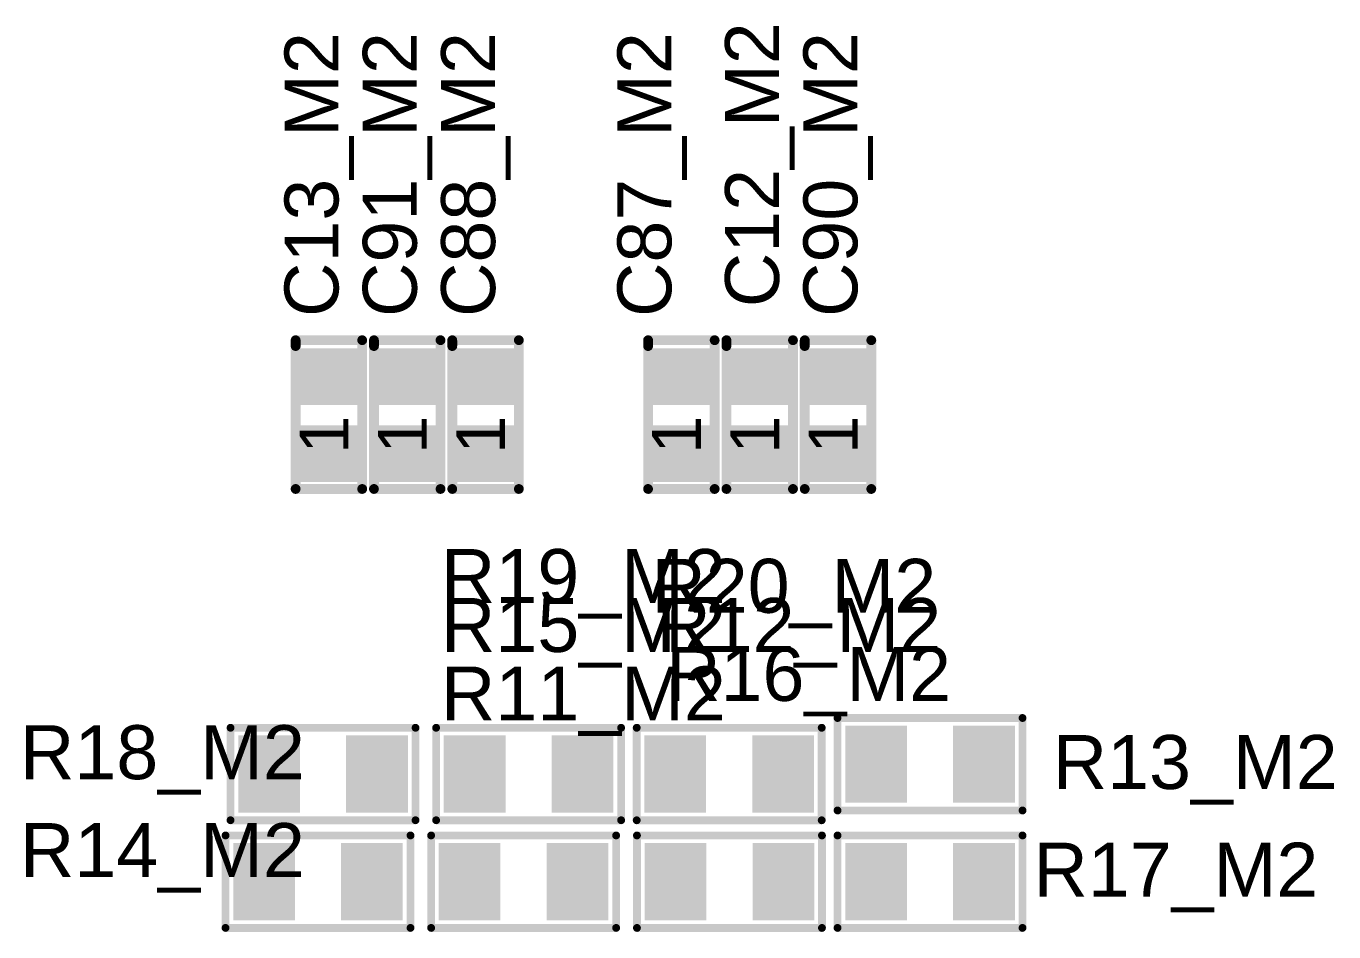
# Model space of a CAD drawing. Header units: inches. Extents: x -1.3 to 11.9, y -6.8 to 4.2.
# Drawn here: x 4.223 to 4.891, y 0.461 to 0.923 of the extents above; entities that cross this region are included whole.
import ezdxf

# ---------------------------------------------------------------- set-up
doc = ezdxf.new("R2010")
doc.units = ezdxf.units.IN
doc.header["$MEASUREMENT"] = 0
for name, color, linetype in [('ASSY_DWG_INFO', 56, 'Continuous'), ('FAB', 56, 'Continuous'), ('TOP', 1, 'Continuous'), ('Top Overlay', 2, 'Continuous'), ('Top Paste', 8, 'Continuous'), ('Top Solder', 216, 'Continuous')]:
    doc.layers.add(name, color=color, linetype=linetype)
doc.styles.add('Arial', font='', dxfattribs={"height": 0.2})
doc.styles.get('Arial').set_extended_font_data('Arial')

# ---------------------------------------------------------------- blocks, each defined once
blk = doc.blocks.new('R0603_85')
at = {"layer": 'TOP'}
for points in [[(-0.04134, 0.01772), (-0.01378, 0.01772), (-0.01378, -0.01772), (-0.04134, -0.01772)], [(0.01378, 0.01772), (0.04134, 0.01772), (0.04134, -0.01772), (0.01378, -0.01772)]]:
    blk.add_hatch(color=1, dxfattribs=at).paths.add_polyline_path(points)
at = {"layer": 'Top Paste'}
for points in [[(-0.04134, 0.01772), (-0.01378, 0.01772), (-0.01378, -0.01772), (-0.04134, -0.01772)], [(0.01378, 0.01772), (0.04134, 0.01772), (0.04134, -0.01772), (0.01378, -0.01772)]]:
    blk.add_hatch(color=8, dxfattribs=at).paths.add_polyline_path(points)
at = {"layer": 'Top Solder'}
for points in [[(-0.04331, 0.01969), (-0.01181, 0.01969), (-0.01181, -0.01969), (-0.04331, -0.01969)], [(0.01181, 0.01969), (0.04331, 0.01969), (0.04331, -0.01969), (0.01181, -0.01969)]]:
    blk.add_hatch(color=216, dxfattribs=at).paths.add_polyline_path(points)
at = {"layer": 'Top Overlay'}
for points in [[(-0.04724, -0.02362, 0.004, 0.004, 0), (-0.04724, 0.02362, 0.004, 0.004, 0)], [(-0.04724, 0.02362, 0.004, 0.004, 0), (0.04724, 0.02362, 0.004, 0.004, 0)], [(0.04724, -0.02362, 0.004, 0.004, 0), (0.04724, 0.02362, 0.004, 0.004, 0)], [(-0.04724, -0.02362, 0.004, 0.004, 0), (0.04724, -0.02362, 0.004, 0.004, 0)]]:
    blk.add_lwpolyline(points, format="xyseb", dxfattribs=at)
for points in [[(-0.04824, 0.02362, 0.002, 0.002, 1), (-0.04624, 0.02362, 0.002, 0.002, 1)], [(-0.04824, 0.02362, 0.002, 0.002, 1), (-0.04624, 0.02362, 0.002, 0.002, 1)], [(0.04624, 0.02362, 0.002, 0.002, 1), (0.04824, 0.02362, 0.002, 0.002, 1)], [(0.04624, 0.02362, 0.002, 0.002, 1), (0.04824, 0.02362, 0.002, 0.002, 1)], [(-0.04824, -0.02362, 0.002, 0.002, 1), (-0.04624, -0.02362, 0.002, 0.002, 1)], [(-0.04824, -0.02362, 0.002, 0.002, 1), (-0.04624, -0.02362, 0.002, 0.002, 1)], [(0.04624, -0.02362, 0.002, 0.002, 1), (0.04824, -0.02362, 0.002, 0.002, 1)], [(0.04624, -0.02362, 0.002, 0.002, 1), (0.04824, -0.02362, 0.002, 0.002, 1)]]:
    blk.add_lwpolyline(points, format="xyseb", close=True, dxfattribs=at)
blk = doc.blocks.new('R0603_87')
at = {"layer": 'TOP'}
for points in [[(-0.04134, 0.01772), (-0.01378, 0.01772), (-0.01378, -0.01772), (-0.04134, -0.01772)], [(0.01378, 0.01772), (0.04134, 0.01772), (0.04134, -0.01772), (0.01378, -0.01772)]]:
    blk.add_hatch(color=1, dxfattribs=at).paths.add_polyline_path(points)
at = {"layer": 'Top Paste'}
for points in [[(-0.04134, 0.01772), (-0.01378, 0.01772), (-0.01378, -0.01772), (-0.04134, -0.01772)], [(0.01378, 0.01772), (0.04134, 0.01772), (0.04134, -0.01772), (0.01378, -0.01772)]]:
    blk.add_hatch(color=8, dxfattribs=at).paths.add_polyline_path(points)
at = {"layer": 'Top Solder'}
for points in [[(-0.04331, 0.01969), (-0.01181, 0.01969), (-0.01181, -0.01969), (-0.04331, -0.01969)], [(0.01181, 0.01969), (0.04331, 0.01969), (0.04331, -0.01969), (0.01181, -0.01969)]]:
    blk.add_hatch(color=216, dxfattribs=at).paths.add_polyline_path(points)
at = {"layer": 'Top Overlay'}
for points in [[(-0.04724, -0.02362, 0.004, 0.004, 0), (-0.04724, 0.02362, 0.004, 0.004, 0)], [(-0.04724, 0.02362, 0.004, 0.004, 0), (0.04724, 0.02362, 0.004, 0.004, 0)], [(0.04724, -0.02362, 0.004, 0.004, 0), (0.04724, 0.02362, 0.004, 0.004, 0)], [(-0.04724, -0.02362, 0.004, 0.004, 0), (0.04724, -0.02362, 0.004, 0.004, 0)]]:
    blk.add_lwpolyline(points, format="xyseb", dxfattribs=at)
for points in [[(-0.04824, 0.02362, 0.002, 0.002, 1), (-0.04624, 0.02362, 0.002, 0.002, 1)], [(-0.04824, 0.02362, 0.002, 0.002, 1), (-0.04624, 0.02362, 0.002, 0.002, 1)], [(0.04624, 0.02362, 0.002, 0.002, 1), (0.04824, 0.02362, 0.002, 0.002, 1)], [(0.04624, 0.02362, 0.002, 0.002, 1), (0.04824, 0.02362, 0.002, 0.002, 1)], [(-0.04824, -0.02362, 0.002, 0.002, 1), (-0.04624, -0.02362, 0.002, 0.002, 1)], [(-0.04824, -0.02362, 0.002, 0.002, 1), (-0.04624, -0.02362, 0.002, 0.002, 1)], [(0.04624, -0.02362, 0.002, 0.002, 1), (0.04824, -0.02362, 0.002, 0.002, 1)], [(0.04624, -0.02362, 0.002, 0.002, 1), (0.04824, -0.02362, 0.002, 0.002, 1)]]:
    blk.add_lwpolyline(points, format="xyseb", close=True, dxfattribs=at)
blk = doc.blocks.new('R0603_89')
at = {"layer": 'TOP'}
for points in [[(-0.04134, 0.01772), (-0.01378, 0.01772), (-0.01378, -0.01772), (-0.04134, -0.01772)], [(0.01378, 0.01772), (0.04134, 0.01772), (0.04134, -0.01772), (0.01378, -0.01772)]]:
    blk.add_hatch(color=1, dxfattribs=at).paths.add_polyline_path(points)
at = {"layer": 'Top Paste'}
for points in [[(-0.04134, 0.01772), (-0.01378, 0.01772), (-0.01378, -0.01772), (-0.04134, -0.01772)], [(0.01378, 0.01772), (0.04134, 0.01772), (0.04134, -0.01772), (0.01378, -0.01772)]]:
    blk.add_hatch(color=8, dxfattribs=at).paths.add_polyline_path(points)
at = {"layer": 'Top Solder'}
for points in [[(-0.04331, 0.01969), (-0.01181, 0.01969), (-0.01181, -0.01969), (-0.04331, -0.01969)], [(0.01181, 0.01969), (0.04331, 0.01969), (0.04331, -0.01969), (0.01181, -0.01969)]]:
    blk.add_hatch(color=216, dxfattribs=at).paths.add_polyline_path(points)
at = {"layer": 'Top Overlay'}
for points in [[(-0.04724, -0.02362, 0.004, 0.004, 0), (-0.04724, 0.02362, 0.004, 0.004, 0)], [(-0.04724, 0.02362, 0.004, 0.004, 0), (0.04724, 0.02362, 0.004, 0.004, 0)], [(0.04724, -0.02362, 0.004, 0.004, 0), (0.04724, 0.02362, 0.004, 0.004, 0)], [(-0.04724, -0.02362, 0.004, 0.004, 0), (0.04724, -0.02362, 0.004, 0.004, 0)]]:
    blk.add_lwpolyline(points, format="xyseb", dxfattribs=at)
for points in [[(-0.04824, 0.02362, 0.002, 0.002, 1), (-0.04624, 0.02362, 0.002, 0.002, 1)], [(-0.04824, 0.02362, 0.002, 0.002, 1), (-0.04624, 0.02362, 0.002, 0.002, 1)], [(0.04624, 0.02362, 0.002, 0.002, 1), (0.04824, 0.02362, 0.002, 0.002, 1)], [(0.04624, 0.02362, 0.002, 0.002, 1), (0.04824, 0.02362, 0.002, 0.002, 1)], [(-0.04824, -0.02362, 0.002, 0.002, 1), (-0.04624, -0.02362, 0.002, 0.002, 1)], [(-0.04824, -0.02362, 0.002, 0.002, 1), (-0.04624, -0.02362, 0.002, 0.002, 1)], [(0.04624, -0.02362, 0.002, 0.002, 1), (0.04824, -0.02362, 0.002, 0.002, 1)], [(0.04624, -0.02362, 0.002, 0.002, 1), (0.04824, -0.02362, 0.002, 0.002, 1)]]:
    blk.add_lwpolyline(points, format="xyseb", close=True, dxfattribs=at)
blk = doc.blocks.new('R0603_91')
at = {"layer": 'TOP'}
for points in [[(-0.04134, 0.01772), (-0.01378, 0.01772), (-0.01378, -0.01772), (-0.04134, -0.01772)], [(0.01378, 0.01772), (0.04134, 0.01772), (0.04134, -0.01772), (0.01378, -0.01772)]]:
    blk.add_hatch(color=1, dxfattribs=at).paths.add_polyline_path(points)
at = {"layer": 'Top Paste'}
for points in [[(-0.04134, 0.01772), (-0.01378, 0.01772), (-0.01378, -0.01772), (-0.04134, -0.01772)], [(0.01378, 0.01772), (0.04134, 0.01772), (0.04134, -0.01772), (0.01378, -0.01772)]]:
    blk.add_hatch(color=8, dxfattribs=at).paths.add_polyline_path(points)
at = {"layer": 'Top Solder'}
for points in [[(-0.04331, 0.01969), (-0.01181, 0.01969), (-0.01181, -0.01969), (-0.04331, -0.01969)], [(0.01181, 0.01969), (0.04331, 0.01969), (0.04331, -0.01969), (0.01181, -0.01969)]]:
    blk.add_hatch(color=216, dxfattribs=at).paths.add_polyline_path(points)
at = {"layer": 'Top Overlay'}
for points in [[(-0.04724, -0.02362, 0.004, 0.004, 0), (-0.04724, 0.02362, 0.004, 0.004, 0)], [(-0.04724, 0.02362, 0.004, 0.004, 0), (0.04724, 0.02362, 0.004, 0.004, 0)], [(0.04724, -0.02362, 0.004, 0.004, 0), (0.04724, 0.02362, 0.004, 0.004, 0)], [(-0.04724, -0.02362, 0.004, 0.004, 0), (0.04724, -0.02362, 0.004, 0.004, 0)]]:
    blk.add_lwpolyline(points, format="xyseb", dxfattribs=at)
for points in [[(-0.04824, 0.02362, 0.002, 0.002, 1), (-0.04624, 0.02362, 0.002, 0.002, 1)], [(-0.04824, 0.02362, 0.002, 0.002, 1), (-0.04624, 0.02362, 0.002, 0.002, 1)], [(0.04624, 0.02362, 0.002, 0.002, 1), (0.04824, 0.02362, 0.002, 0.002, 1)], [(0.04624, 0.02362, 0.002, 0.002, 1), (0.04824, 0.02362, 0.002, 0.002, 1)], [(-0.04824, -0.02362, 0.002, 0.002, 1), (-0.04624, -0.02362, 0.002, 0.002, 1)], [(-0.04824, -0.02362, 0.002, 0.002, 1), (-0.04624, -0.02362, 0.002, 0.002, 1)], [(0.04624, -0.02362, 0.002, 0.002, 1), (0.04824, -0.02362, 0.002, 0.002, 1)], [(0.04624, -0.02362, 0.002, 0.002, 1), (0.04824, -0.02362, 0.002, 0.002, 1)]]:
    blk.add_lwpolyline(points, format="xyseb", close=True, dxfattribs=at)
blk = doc.blocks.new('R0603_95')
at = {"layer": 'TOP'}
for points in [[(-0.04134, 0.01772), (-0.01378, 0.01772), (-0.01378, -0.01772), (-0.04134, -0.01772)], [(0.01378, 0.01772), (0.04134, 0.01772), (0.04134, -0.01772), (0.01378, -0.01772)]]:
    blk.add_hatch(color=1, dxfattribs=at).paths.add_polyline_path(points)
at = {"layer": 'Top Paste'}
for points in [[(-0.04134, 0.01772), (-0.01378, 0.01772), (-0.01378, -0.01772), (-0.04134, -0.01772)], [(0.01378, 0.01772), (0.04134, 0.01772), (0.04134, -0.01772), (0.01378, -0.01772)]]:
    blk.add_hatch(color=8, dxfattribs=at).paths.add_polyline_path(points)
at = {"layer": 'Top Solder'}
for points in [[(-0.04331, 0.01969), (-0.01181, 0.01969), (-0.01181, -0.01969), (-0.04331, -0.01969)], [(0.01181, 0.01969), (0.04331, 0.01969), (0.04331, -0.01969), (0.01181, -0.01969)]]:
    blk.add_hatch(color=216, dxfattribs=at).paths.add_polyline_path(points)
at = {"layer": 'Top Overlay'}
for points in [[(-0.04724, -0.02362, 0.004, 0.004, 0), (-0.04724, 0.02362, 0.004, 0.004, 0)], [(-0.04724, 0.02362, 0.004, 0.004, 0), (0.04724, 0.02362, 0.004, 0.004, 0)], [(0.04724, -0.02362, 0.004, 0.004, 0), (0.04724, 0.02362, 0.004, 0.004, 0)], [(-0.04724, -0.02362, 0.004, 0.004, 0), (0.04724, -0.02362, 0.004, 0.004, 0)]]:
    blk.add_lwpolyline(points, format="xyseb", dxfattribs=at)
for points in [[(-0.04824, 0.02362, 0.002, 0.002, 1), (-0.04624, 0.02362, 0.002, 0.002, 1)], [(-0.04824, 0.02362, 0.002, 0.002, 1), (-0.04624, 0.02362, 0.002, 0.002, 1)], [(0.04624, 0.02362, 0.002, 0.002, 1), (0.04824, 0.02362, 0.002, 0.002, 1)], [(0.04624, 0.02362, 0.002, 0.002, 1), (0.04824, 0.02362, 0.002, 0.002, 1)], [(-0.04824, -0.02362, 0.002, 0.002, 1), (-0.04624, -0.02362, 0.002, 0.002, 1)], [(-0.04824, -0.02362, 0.002, 0.002, 1), (-0.04624, -0.02362, 0.002, 0.002, 1)], [(0.04624, -0.02362, 0.002, 0.002, 1), (0.04824, -0.02362, 0.002, 0.002, 1)], [(0.04624, -0.02362, 0.002, 0.002, 1), (0.04824, -0.02362, 0.002, 0.002, 1)]]:
    blk.add_lwpolyline(points, format="xyseb", close=True, dxfattribs=at)
blk = doc.blocks.new('R0603_97')
at = {"layer": 'TOP'}
for points in [[(-0.04134, 0.01772), (-0.01378, 0.01772), (-0.01378, -0.01772), (-0.04134, -0.01772)], [(0.01378, 0.01772), (0.04134, 0.01772), (0.04134, -0.01772), (0.01378, -0.01772)]]:
    blk.add_hatch(color=1, dxfattribs=at).paths.add_polyline_path(points)
at = {"layer": 'Top Paste'}
for points in [[(-0.04134, 0.01772), (-0.01378, 0.01772), (-0.01378, -0.01772), (-0.04134, -0.01772)], [(0.01378, 0.01772), (0.04134, 0.01772), (0.04134, -0.01772), (0.01378, -0.01772)]]:
    blk.add_hatch(color=8, dxfattribs=at).paths.add_polyline_path(points)
at = {"layer": 'Top Solder'}
for points in [[(-0.04331, 0.01969), (-0.01181, 0.01969), (-0.01181, -0.01969), (-0.04331, -0.01969)], [(0.01181, 0.01969), (0.04331, 0.01969), (0.04331, -0.01969), (0.01181, -0.01969)]]:
    blk.add_hatch(color=216, dxfattribs=at).paths.add_polyline_path(points)
at = {"layer": 'Top Overlay'}
for points in [[(-0.04724, -0.02362, 0.004, 0.004, 0), (-0.04724, 0.02362, 0.004, 0.004, 0)], [(-0.04724, 0.02362, 0.004, 0.004, 0), (0.04724, 0.02362, 0.004, 0.004, 0)], [(0.04724, -0.02362, 0.004, 0.004, 0), (0.04724, 0.02362, 0.004, 0.004, 0)], [(-0.04724, -0.02362, 0.004, 0.004, 0), (0.04724, -0.02362, 0.004, 0.004, 0)]]:
    blk.add_lwpolyline(points, format="xyseb", dxfattribs=at)
for points in [[(-0.04824, 0.02362, 0.002, 0.002, 1), (-0.04624, 0.02362, 0.002, 0.002, 1)], [(-0.04824, 0.02362, 0.002, 0.002, 1), (-0.04624, 0.02362, 0.002, 0.002, 1)], [(0.04624, 0.02362, 0.002, 0.002, 1), (0.04824, 0.02362, 0.002, 0.002, 1)], [(0.04624, 0.02362, 0.002, 0.002, 1), (0.04824, 0.02362, 0.002, 0.002, 1)], [(-0.04824, -0.02362, 0.002, 0.002, 1), (-0.04624, -0.02362, 0.002, 0.002, 1)], [(-0.04824, -0.02362, 0.002, 0.002, 1), (-0.04624, -0.02362, 0.002, 0.002, 1)], [(0.04624, -0.02362, 0.002, 0.002, 1), (0.04824, -0.02362, 0.002, 0.002, 1)], [(0.04624, -0.02362, 0.002, 0.002, 1), (0.04824, -0.02362, 0.002, 0.002, 1)]]:
    blk.add_lwpolyline(points, format="xyseb", close=True, dxfattribs=at)
blk = doc.blocks.new('R0603_99')
at = {"layer": 'TOP'}
for points in [[(-0.04134, 0.01772), (-0.01378, 0.01772), (-0.01378, -0.01772), (-0.04134, -0.01772)], [(0.01378, 0.01772), (0.04134, 0.01772), (0.04134, -0.01772), (0.01378, -0.01772)]]:
    blk.add_hatch(color=1, dxfattribs=at).paths.add_polyline_path(points)
at = {"layer": 'Top Paste'}
for points in [[(-0.04134, 0.01772), (-0.01378, 0.01772), (-0.01378, -0.01772), (-0.04134, -0.01772)], [(0.01378, 0.01772), (0.04134, 0.01772), (0.04134, -0.01772), (0.01378, -0.01772)]]:
    blk.add_hatch(color=8, dxfattribs=at).paths.add_polyline_path(points)
at = {"layer": 'Top Solder'}
for points in [[(-0.04331, 0.01969), (-0.01181, 0.01969), (-0.01181, -0.01969), (-0.04331, -0.01969)], [(0.01181, 0.01969), (0.04331, 0.01969), (0.04331, -0.01969), (0.01181, -0.01969)]]:
    blk.add_hatch(color=216, dxfattribs=at).paths.add_polyline_path(points)
at = {"layer": 'Top Overlay'}
for points in [[(-0.04724, -0.02362, 0.004, 0.004, 0), (-0.04724, 0.02362, 0.004, 0.004, 0)], [(-0.04724, 0.02362, 0.004, 0.004, 0), (0.04724, 0.02362, 0.004, 0.004, 0)], [(0.04724, -0.02362, 0.004, 0.004, 0), (0.04724, 0.02362, 0.004, 0.004, 0)], [(-0.04724, -0.02362, 0.004, 0.004, 0), (0.04724, -0.02362, 0.004, 0.004, 0)]]:
    blk.add_lwpolyline(points, format="xyseb", dxfattribs=at)
for points in [[(-0.04824, 0.02362, 0.002, 0.002, 1), (-0.04624, 0.02362, 0.002, 0.002, 1)], [(-0.04824, 0.02362, 0.002, 0.002, 1), (-0.04624, 0.02362, 0.002, 0.002, 1)], [(0.04624, 0.02362, 0.002, 0.002, 1), (0.04824, 0.02362, 0.002, 0.002, 1)], [(0.04624, 0.02362, 0.002, 0.002, 1), (0.04824, 0.02362, 0.002, 0.002, 1)], [(-0.04824, -0.02362, 0.002, 0.002, 1), (-0.04624, -0.02362, 0.002, 0.002, 1)], [(-0.04824, -0.02362, 0.002, 0.002, 1), (-0.04624, -0.02362, 0.002, 0.002, 1)], [(0.04624, -0.02362, 0.002, 0.002, 1), (0.04824, -0.02362, 0.002, 0.002, 1)], [(0.04624, -0.02362, 0.002, 0.002, 1), (0.04824, -0.02362, 0.002, 0.002, 1)]]:
    blk.add_lwpolyline(points, format="xyseb", close=True, dxfattribs=at)
blk = doc.blocks.new('R0603_101')
at = {"layer": 'TOP'}
for points in [[(-0.04134, 0.01772), (-0.01378, 0.01772), (-0.01378, -0.01772), (-0.04134, -0.01772)], [(0.01378, 0.01772), (0.04134, 0.01772), (0.04134, -0.01772), (0.01378, -0.01772)]]:
    blk.add_hatch(color=1, dxfattribs=at).paths.add_polyline_path(points)
at = {"layer": 'Top Paste'}
for points in [[(-0.04134, 0.01772), (-0.01378, 0.01772), (-0.01378, -0.01772), (-0.04134, -0.01772)], [(0.01378, 0.01772), (0.04134, 0.01772), (0.04134, -0.01772), (0.01378, -0.01772)]]:
    blk.add_hatch(color=8, dxfattribs=at).paths.add_polyline_path(points)
at = {"layer": 'Top Solder'}
for points in [[(-0.04331, 0.01969), (-0.01181, 0.01969), (-0.01181, -0.01969), (-0.04331, -0.01969)], [(0.01181, 0.01969), (0.04331, 0.01969), (0.04331, -0.01969), (0.01181, -0.01969)]]:
    blk.add_hatch(color=216, dxfattribs=at).paths.add_polyline_path(points)
at = {"layer": 'Top Overlay'}
for points in [[(-0.04724, -0.02362, 0.004, 0.004, 0), (-0.04724, 0.02362, 0.004, 0.004, 0)], [(-0.04724, 0.02362, 0.004, 0.004, 0), (0.04724, 0.02362, 0.004, 0.004, 0)], [(0.04724, -0.02362, 0.004, 0.004, 0), (0.04724, 0.02362, 0.004, 0.004, 0)], [(-0.04724, -0.02362, 0.004, 0.004, 0), (0.04724, -0.02362, 0.004, 0.004, 0)]]:
    blk.add_lwpolyline(points, format="xyseb", dxfattribs=at)
for points in [[(-0.04824, 0.02362, 0.002, 0.002, 1), (-0.04624, 0.02362, 0.002, 0.002, 1)], [(-0.04824, 0.02362, 0.002, 0.002, 1), (-0.04624, 0.02362, 0.002, 0.002, 1)], [(0.04624, 0.02362, 0.002, 0.002, 1), (0.04824, 0.02362, 0.002, 0.002, 1)], [(0.04624, 0.02362, 0.002, 0.002, 1), (0.04824, 0.02362, 0.002, 0.002, 1)], [(-0.04824, -0.02362, 0.002, 0.002, 1), (-0.04624, -0.02362, 0.002, 0.002, 1)], [(-0.04824, -0.02362, 0.002, 0.002, 1), (-0.04624, -0.02362, 0.002, 0.002, 1)], [(0.04624, -0.02362, 0.002, 0.002, 1), (0.04824, -0.02362, 0.002, 0.002, 1)], [(0.04624, -0.02362, 0.002, 0.002, 1), (0.04824, -0.02362, 0.002, 0.002, 1)]]:
    blk.add_lwpolyline(points, format="xyseb", close=True, dxfattribs=at)
blk = doc.blocks.new('C0402_126')
at = {"layer": 'TOP'}
for points in [[(-0.031, -0.0125), (-0.031, 0.0125), (-0.006, 0.0125), (-0.006, -0.0125)], [(0.0084, -0.0125), (0.0084, 0.0125), (0.0334, 0.0125), (0.0334, -0.0125)]]:
    blk.add_hatch(color=1, dxfattribs=at).paths.add_polyline_path(points)
at = {"layer": 'Top Paste'}
for points in [[(-0.031, -0.0125), (-0.031, 0.0125), (-0.006, 0.0125), (-0.006, -0.0125)], [(0.0084, -0.0125), (0.0084, 0.0125), (0.0334, 0.0125), (0.0334, -0.0125)]]:
    blk.add_hatch(color=8, dxfattribs=at).paths.add_polyline_path(points)
at = {"layer": 'Top Solder'}
for points in [[(-0.033, -0.0145), (-0.033, 0.0145), (-0.004, 0.0145), (-0.004, -0.0145)], [(0.0064, -0.0145), (0.0064, 0.0145), (0.0354, 0.0145), (0.0354, -0.0145)]]:
    blk.add_hatch(color=216, dxfattribs=at).paths.add_polyline_path(points)
at = {"layer": 'ASSY_DWG_INFO'}
for points in [[(-0.0365, 0.017, 0.005, 0.005, 0), (-0.0365, -0.017, 0.005, 0.005, 0)], [(-0.0365, 0.017, 0.005, 0.005, 0), (0.0395, 0.017, 0.005, 0.005, 0)], [(0.0395, 0.017, 0.005, 0.005, 0), (0.0395, -0.017, 0.005, 0.005, 0)], [(-0.0365, -0.017, 0.005, 0.005, 0), (0.0395, -0.017, 0.005, 0.005, 0)]]:
    blk.add_lwpolyline(points, format="xyseb", dxfattribs=at)
for points in [[(-0.03775, 0.017, 0.0025, 0.0025, 1), (-0.03525, 0.017, 0.0025, 0.0025, 1)], [(-0.03775, 0.017, 0.0025, 0.0025, 1), (-0.03525, 0.017, 0.0025, 0.0025, 1)], [(0.03825, 0.017, 0.0025, 0.0025, 1), (0.04075, 0.017, 0.0025, 0.0025, 1)], [(0.03825, 0.017, 0.0025, 0.0025, 1), (0.04075, 0.017, 0.0025, 0.0025, 1)], [(-0.03775, -0.017, 0.0025, 0.0025, 1), (-0.03525, -0.017, 0.0025, 0.0025, 1)], [(-0.03775, -0.017, 0.0025, 0.0025, 1), (-0.03525, -0.017, 0.0025, 0.0025, 1)], [(0.03825, -0.017, 0.0025, 0.0025, 1), (0.04075, -0.017, 0.0025, 0.0025, 1)], [(0.03825, -0.017, 0.0025, 0.0025, 1), (0.04075, -0.017, 0.0025, 0.0025, 1)]]:
    blk.add_lwpolyline(points, format="xyseb", close=True, dxfattribs=at)
at = {"layer": 'Top Overlay'}
for points in [[(-0.0365, 0.017, 0.005, 0.005, 0), (0.0365, 0.017, 0.005, 0.005, 0)], [(-0.0365, 0.017, 0.005, 0.005, 0), (-0.0365, -0.017, 0.005, 0.005, 0)], [(0.0365, 0.017, 0.005, 0.005, 0), (0.0395, 0.017, 0.005, 0.005, 0)], [(0.0395, 0.017, 0.005, 0.005, 0), (0.0395, -0.017, 0.005, 0.005, 0)], [(-0.0365, -0.017, 0.005, 0.005, 0), (0.0395, -0.017, 0.005, 0.005, 0)]]:
    blk.add_lwpolyline(points, format="xyseb", dxfattribs=at)
for points in [[(-0.03775, 0.017, 0.0025, 0.0025, 1), (-0.03525, 0.017, 0.0025, 0.0025, 1)], [(-0.03775, 0.017, 0.0025, 0.0025, 1), (-0.03525, 0.017, 0.0025, 0.0025, 1)], [(0.03525, 0.017, 0.0025, 0.0025, 1), (0.03775, 0.017, 0.0025, 0.0025, 1)], [(0.03525, 0.017, 0.0025, 0.0025, 1), (0.03775, 0.017, 0.0025, 0.0025, 1)], [(0.03825, 0.017, 0.0025, 0.0025, 1), (0.04075, 0.017, 0.0025, 0.0025, 1)], [(0.03825, 0.017, 0.0025, 0.0025, 1), (0.04075, 0.017, 0.0025, 0.0025, 1)], [(-0.03775, -0.017, 0.0025, 0.0025, 1), (-0.03525, -0.017, 0.0025, 0.0025, 1)], [(-0.03775, -0.017, 0.0025, 0.0025, 1), (-0.03525, -0.017, 0.0025, 0.0025, 1)], [(0.03825, -0.017, 0.0025, 0.0025, 1), (0.04075, -0.017, 0.0025, 0.0025, 1)], [(0.03825, -0.017, 0.0025, 0.0025, 1), (0.04075, -0.017, 0.0025, 0.0025, 1)]]:
    blk.add_lwpolyline(points, format="xyseb", close=True, dxfattribs=at)
at = {"layer": 'FAB', "style": 'Arial'}
blk.add_text('1', height=0.025, dxfattribs=at).set_placement((-0.0185, -0.01))
blk = doc.blocks.new('C0402_128')
at = {"layer": 'TOP'}
for points in [[(-0.031, -0.0125), (-0.031, 0.0125), (-0.006, 0.0125), (-0.006, -0.0125)], [(0.0084, -0.0125), (0.0084, 0.0125), (0.0334, 0.0125), (0.0334, -0.0125)]]:
    blk.add_hatch(color=1, dxfattribs=at).paths.add_polyline_path(points)
at = {"layer": 'Top Paste'}
for points in [[(-0.031, -0.0125), (-0.031, 0.0125), (-0.006, 0.0125), (-0.006, -0.0125)], [(0.0084, -0.0125), (0.0084, 0.0125), (0.0334, 0.0125), (0.0334, -0.0125)]]:
    blk.add_hatch(color=8, dxfattribs=at).paths.add_polyline_path(points)
at = {"layer": 'Top Solder'}
for points in [[(-0.033, -0.0145), (-0.033, 0.0145), (-0.004, 0.0145), (-0.004, -0.0145)], [(0.0064, -0.0145), (0.0064, 0.0145), (0.0354, 0.0145), (0.0354, -0.0145)]]:
    blk.add_hatch(color=216, dxfattribs=at).paths.add_polyline_path(points)
at = {"layer": 'ASSY_DWG_INFO'}
for points in [[(-0.0365, 0.017, 0.005, 0.005, 0), (-0.0365, -0.017, 0.005, 0.005, 0)], [(-0.0365, 0.017, 0.005, 0.005, 0), (0.0395, 0.017, 0.005, 0.005, 0)], [(0.0395, 0.017, 0.005, 0.005, 0), (0.0395, -0.017, 0.005, 0.005, 0)], [(-0.0365, -0.017, 0.005, 0.005, 0), (0.0395, -0.017, 0.005, 0.005, 0)]]:
    blk.add_lwpolyline(points, format="xyseb", dxfattribs=at)
for points in [[(-0.03775, 0.017, 0.0025, 0.0025, 1), (-0.03525, 0.017, 0.0025, 0.0025, 1)], [(-0.03775, 0.017, 0.0025, 0.0025, 1), (-0.03525, 0.017, 0.0025, 0.0025, 1)], [(0.03825, 0.017, 0.0025, 0.0025, 1), (0.04075, 0.017, 0.0025, 0.0025, 1)], [(0.03825, 0.017, 0.0025, 0.0025, 1), (0.04075, 0.017, 0.0025, 0.0025, 1)], [(-0.03775, -0.017, 0.0025, 0.0025, 1), (-0.03525, -0.017, 0.0025, 0.0025, 1)], [(-0.03775, -0.017, 0.0025, 0.0025, 1), (-0.03525, -0.017, 0.0025, 0.0025, 1)], [(0.03825, -0.017, 0.0025, 0.0025, 1), (0.04075, -0.017, 0.0025, 0.0025, 1)], [(0.03825, -0.017, 0.0025, 0.0025, 1), (0.04075, -0.017, 0.0025, 0.0025, 1)]]:
    blk.add_lwpolyline(points, format="xyseb", close=True, dxfattribs=at)
at = {"layer": 'Top Overlay'}
for points in [[(-0.0365, 0.017, 0.005, 0.005, 0), (0.0365, 0.017, 0.005, 0.005, 0)], [(-0.0365, 0.017, 0.005, 0.005, 0), (-0.0365, -0.017, 0.005, 0.005, 0)], [(0.0365, 0.017, 0.005, 0.005, 0), (0.0395, 0.017, 0.005, 0.005, 0)], [(0.0395, 0.017, 0.005, 0.005, 0), (0.0395, -0.017, 0.005, 0.005, 0)], [(-0.0365, -0.017, 0.005, 0.005, 0), (0.0395, -0.017, 0.005, 0.005, 0)]]:
    blk.add_lwpolyline(points, format="xyseb", dxfattribs=at)
for points in [[(-0.03775, 0.017, 0.0025, 0.0025, 1), (-0.03525, 0.017, 0.0025, 0.0025, 1)], [(-0.03775, 0.017, 0.0025, 0.0025, 1), (-0.03525, 0.017, 0.0025, 0.0025, 1)], [(0.03525, 0.017, 0.0025, 0.0025, 1), (0.03775, 0.017, 0.0025, 0.0025, 1)], [(0.03525, 0.017, 0.0025, 0.0025, 1), (0.03775, 0.017, 0.0025, 0.0025, 1)], [(0.03825, 0.017, 0.0025, 0.0025, 1), (0.04075, 0.017, 0.0025, 0.0025, 1)], [(0.03825, 0.017, 0.0025, 0.0025, 1), (0.04075, 0.017, 0.0025, 0.0025, 1)], [(-0.03775, -0.017, 0.0025, 0.0025, 1), (-0.03525, -0.017, 0.0025, 0.0025, 1)], [(-0.03775, -0.017, 0.0025, 0.0025, 1), (-0.03525, -0.017, 0.0025, 0.0025, 1)], [(0.03825, -0.017, 0.0025, 0.0025, 1), (0.04075, -0.017, 0.0025, 0.0025, 1)], [(0.03825, -0.017, 0.0025, 0.0025, 1), (0.04075, -0.017, 0.0025, 0.0025, 1)]]:
    blk.add_lwpolyline(points, format="xyseb", close=True, dxfattribs=at)
at = {"layer": 'FAB', "style": 'Arial'}
blk.add_text('1', height=0.025, dxfattribs=at).set_placement((-0.0185, -0.01))
blk = doc.blocks.new('C0402_132')
at = {"layer": 'TOP'}
for points in [[(-0.031, -0.0125), (-0.031, 0.0125), (-0.006, 0.0125), (-0.006, -0.0125)], [(0.0084, -0.0125), (0.0084, 0.0125), (0.0334, 0.0125), (0.0334, -0.0125)]]:
    blk.add_hatch(color=1, dxfattribs=at).paths.add_polyline_path(points)
at = {"layer": 'Top Paste'}
for points in [[(-0.031, -0.0125), (-0.031, 0.0125), (-0.006, 0.0125), (-0.006, -0.0125)], [(0.0084, -0.0125), (0.0084, 0.0125), (0.0334, 0.0125), (0.0334, -0.0125)]]:
    blk.add_hatch(color=8, dxfattribs=at).paths.add_polyline_path(points)
at = {"layer": 'Top Solder'}
for points in [[(-0.033, -0.0145), (-0.033, 0.0145), (-0.004, 0.0145), (-0.004, -0.0145)], [(0.0064, -0.0145), (0.0064, 0.0145), (0.0354, 0.0145), (0.0354, -0.0145)]]:
    blk.add_hatch(color=216, dxfattribs=at).paths.add_polyline_path(points)
at = {"layer": 'ASSY_DWG_INFO'}
for points in [[(-0.0365, 0.017, 0.005, 0.005, 0), (-0.0365, -0.017, 0.005, 0.005, 0)], [(-0.0365, 0.017, 0.005, 0.005, 0), (0.0395, 0.017, 0.005, 0.005, 0)], [(0.0395, 0.017, 0.005, 0.005, 0), (0.0395, -0.017, 0.005, 0.005, 0)], [(-0.0365, -0.017, 0.005, 0.005, 0), (0.0395, -0.017, 0.005, 0.005, 0)]]:
    blk.add_lwpolyline(points, format="xyseb", dxfattribs=at)
for points in [[(-0.03775, 0.017, 0.0025, 0.0025, 1), (-0.03525, 0.017, 0.0025, 0.0025, 1)], [(-0.03775, 0.017, 0.0025, 0.0025, 1), (-0.03525, 0.017, 0.0025, 0.0025, 1)], [(0.03825, 0.017, 0.0025, 0.0025, 1), (0.04075, 0.017, 0.0025, 0.0025, 1)], [(0.03825, 0.017, 0.0025, 0.0025, 1), (0.04075, 0.017, 0.0025, 0.0025, 1)], [(-0.03775, -0.017, 0.0025, 0.0025, 1), (-0.03525, -0.017, 0.0025, 0.0025, 1)], [(-0.03775, -0.017, 0.0025, 0.0025, 1), (-0.03525, -0.017, 0.0025, 0.0025, 1)], [(0.03825, -0.017, 0.0025, 0.0025, 1), (0.04075, -0.017, 0.0025, 0.0025, 1)], [(0.03825, -0.017, 0.0025, 0.0025, 1), (0.04075, -0.017, 0.0025, 0.0025, 1)]]:
    blk.add_lwpolyline(points, format="xyseb", close=True, dxfattribs=at)
at = {"layer": 'Top Overlay'}
for points in [[(-0.0365, 0.017, 0.005, 0.005, 0), (0.0365, 0.017, 0.005, 0.005, 0)], [(-0.0365, 0.017, 0.005, 0.005, 0), (-0.0365, -0.017, 0.005, 0.005, 0)], [(0.0365, 0.017, 0.005, 0.005, 0), (0.0395, 0.017, 0.005, 0.005, 0)], [(0.0395, 0.017, 0.005, 0.005, 0), (0.0395, -0.017, 0.005, 0.005, 0)], [(-0.0365, -0.017, 0.005, 0.005, 0), (0.0395, -0.017, 0.005, 0.005, 0)]]:
    blk.add_lwpolyline(points, format="xyseb", dxfattribs=at)
for points in [[(-0.03775, 0.017, 0.0025, 0.0025, 1), (-0.03525, 0.017, 0.0025, 0.0025, 1)], [(-0.03775, 0.017, 0.0025, 0.0025, 1), (-0.03525, 0.017, 0.0025, 0.0025, 1)], [(0.03525, 0.017, 0.0025, 0.0025, 1), (0.03775, 0.017, 0.0025, 0.0025, 1)], [(0.03525, 0.017, 0.0025, 0.0025, 1), (0.03775, 0.017, 0.0025, 0.0025, 1)], [(0.03825, 0.017, 0.0025, 0.0025, 1), (0.04075, 0.017, 0.0025, 0.0025, 1)], [(0.03825, 0.017, 0.0025, 0.0025, 1), (0.04075, 0.017, 0.0025, 0.0025, 1)], [(-0.03775, -0.017, 0.0025, 0.0025, 1), (-0.03525, -0.017, 0.0025, 0.0025, 1)], [(-0.03775, -0.017, 0.0025, 0.0025, 1), (-0.03525, -0.017, 0.0025, 0.0025, 1)], [(0.03825, -0.017, 0.0025, 0.0025, 1), (0.04075, -0.017, 0.0025, 0.0025, 1)], [(0.03825, -0.017, 0.0025, 0.0025, 1), (0.04075, -0.017, 0.0025, 0.0025, 1)]]:
    blk.add_lwpolyline(points, format="xyseb", close=True, dxfattribs=at)
at = {"layer": 'FAB', "style": 'Arial'}
blk.add_text('1', height=0.025, dxfattribs=at).set_placement((-0.0185, -0.01))
blk = doc.blocks.new('C0402_134')
at = {"layer": 'TOP'}
for points in [[(-0.031, -0.0125), (-0.031, 0.0125), (-0.006, 0.0125), (-0.006, -0.0125)], [(0.0084, -0.0125), (0.0084, 0.0125), (0.0334, 0.0125), (0.0334, -0.0125)]]:
    blk.add_hatch(color=1, dxfattribs=at).paths.add_polyline_path(points)
at = {"layer": 'Top Paste'}
for points in [[(-0.031, -0.0125), (-0.031, 0.0125), (-0.006, 0.0125), (-0.006, -0.0125)], [(0.0084, -0.0125), (0.0084, 0.0125), (0.0334, 0.0125), (0.0334, -0.0125)]]:
    blk.add_hatch(color=8, dxfattribs=at).paths.add_polyline_path(points)
at = {"layer": 'Top Solder'}
for points in [[(-0.033, -0.0145), (-0.033, 0.0145), (-0.004, 0.0145), (-0.004, -0.0145)], [(0.0064, -0.0145), (0.0064, 0.0145), (0.0354, 0.0145), (0.0354, -0.0145)]]:
    blk.add_hatch(color=216, dxfattribs=at).paths.add_polyline_path(points)
at = {"layer": 'ASSY_DWG_INFO'}
for points in [[(-0.0365, 0.017, 0.005, 0.005, 0), (-0.0365, -0.017, 0.005, 0.005, 0)], [(-0.0365, 0.017, 0.005, 0.005, 0), (0.0395, 0.017, 0.005, 0.005, 0)], [(0.0395, 0.017, 0.005, 0.005, 0), (0.0395, -0.017, 0.005, 0.005, 0)], [(-0.0365, -0.017, 0.005, 0.005, 0), (0.0395, -0.017, 0.005, 0.005, 0)]]:
    blk.add_lwpolyline(points, format="xyseb", dxfattribs=at)
for points in [[(-0.03775, 0.017, 0.0025, 0.0025, 1), (-0.03525, 0.017, 0.0025, 0.0025, 1)], [(-0.03775, 0.017, 0.0025, 0.0025, 1), (-0.03525, 0.017, 0.0025, 0.0025, 1)], [(0.03825, 0.017, 0.0025, 0.0025, 1), (0.04075, 0.017, 0.0025, 0.0025, 1)], [(0.03825, 0.017, 0.0025, 0.0025, 1), (0.04075, 0.017, 0.0025, 0.0025, 1)], [(-0.03775, -0.017, 0.0025, 0.0025, 1), (-0.03525, -0.017, 0.0025, 0.0025, 1)], [(-0.03775, -0.017, 0.0025, 0.0025, 1), (-0.03525, -0.017, 0.0025, 0.0025, 1)], [(0.03825, -0.017, 0.0025, 0.0025, 1), (0.04075, -0.017, 0.0025, 0.0025, 1)], [(0.03825, -0.017, 0.0025, 0.0025, 1), (0.04075, -0.017, 0.0025, 0.0025, 1)]]:
    blk.add_lwpolyline(points, format="xyseb", close=True, dxfattribs=at)
at = {"layer": 'Top Overlay'}
for points in [[(-0.0365, 0.017, 0.005, 0.005, 0), (0.0365, 0.017, 0.005, 0.005, 0)], [(-0.0365, 0.017, 0.005, 0.005, 0), (-0.0365, -0.017, 0.005, 0.005, 0)], [(0.0365, 0.017, 0.005, 0.005, 0), (0.0395, 0.017, 0.005, 0.005, 0)], [(0.0395, 0.017, 0.005, 0.005, 0), (0.0395, -0.017, 0.005, 0.005, 0)], [(-0.0365, -0.017, 0.005, 0.005, 0), (0.0395, -0.017, 0.005, 0.005, 0)]]:
    blk.add_lwpolyline(points, format="xyseb", dxfattribs=at)
for points in [[(-0.03775, 0.017, 0.0025, 0.0025, 1), (-0.03525, 0.017, 0.0025, 0.0025, 1)], [(-0.03775, 0.017, 0.0025, 0.0025, 1), (-0.03525, 0.017, 0.0025, 0.0025, 1)], [(0.03525, 0.017, 0.0025, 0.0025, 1), (0.03775, 0.017, 0.0025, 0.0025, 1)], [(0.03525, 0.017, 0.0025, 0.0025, 1), (0.03775, 0.017, 0.0025, 0.0025, 1)], [(0.03825, 0.017, 0.0025, 0.0025, 1), (0.04075, 0.017, 0.0025, 0.0025, 1)], [(0.03825, 0.017, 0.0025, 0.0025, 1), (0.04075, 0.017, 0.0025, 0.0025, 1)], [(-0.03775, -0.017, 0.0025, 0.0025, 1), (-0.03525, -0.017, 0.0025, 0.0025, 1)], [(-0.03775, -0.017, 0.0025, 0.0025, 1), (-0.03525, -0.017, 0.0025, 0.0025, 1)], [(0.03825, -0.017, 0.0025, 0.0025, 1), (0.04075, -0.017, 0.0025, 0.0025, 1)], [(0.03825, -0.017, 0.0025, 0.0025, 1), (0.04075, -0.017, 0.0025, 0.0025, 1)]]:
    blk.add_lwpolyline(points, format="xyseb", close=True, dxfattribs=at)
at = {"layer": 'FAB', "style": 'Arial'}
blk.add_text('1', height=0.025, dxfattribs=at).set_placement((-0.0185, -0.01))
blk = doc.blocks.new('C0402_278')
at = {"layer": 'TOP'}
for points in [[(-0.031, -0.0125), (-0.031, 0.0125), (-0.006, 0.0125), (-0.006, -0.0125)], [(0.0084, -0.0125), (0.0084, 0.0125), (0.0334, 0.0125), (0.0334, -0.0125)]]:
    blk.add_hatch(color=1, dxfattribs=at).paths.add_polyline_path(points)
at = {"layer": 'Top Paste'}
for points in [[(-0.031, -0.0125), (-0.031, 0.0125), (-0.006, 0.0125), (-0.006, -0.0125)], [(0.0084, -0.0125), (0.0084, 0.0125), (0.0334, 0.0125), (0.0334, -0.0125)]]:
    blk.add_hatch(color=8, dxfattribs=at).paths.add_polyline_path(points)
at = {"layer": 'Top Solder'}
for points in [[(-0.033, -0.0145), (-0.033, 0.0145), (-0.004, 0.0145), (-0.004, -0.0145)], [(0.0064, -0.0145), (0.0064, 0.0145), (0.0354, 0.0145), (0.0354, -0.0145)]]:
    blk.add_hatch(color=216, dxfattribs=at).paths.add_polyline_path(points)
at = {"layer": 'ASSY_DWG_INFO'}
for points in [[(-0.0365, 0.017, 0.005, 0.005, 0), (-0.0365, -0.017, 0.005, 0.005, 0)], [(-0.0365, 0.017, 0.005, 0.005, 0), (0.0395, 0.017, 0.005, 0.005, 0)], [(0.0395, 0.017, 0.005, 0.005, 0), (0.0395, -0.017, 0.005, 0.005, 0)], [(-0.0365, -0.017, 0.005, 0.005, 0), (0.0395, -0.017, 0.005, 0.005, 0)]]:
    blk.add_lwpolyline(points, format="xyseb", dxfattribs=at)
for points in [[(-0.03775, 0.017, 0.0025, 0.0025, 1), (-0.03525, 0.017, 0.0025, 0.0025, 1)], [(-0.03775, 0.017, 0.0025, 0.0025, 1), (-0.03525, 0.017, 0.0025, 0.0025, 1)], [(0.03825, 0.017, 0.0025, 0.0025, 1), (0.04075, 0.017, 0.0025, 0.0025, 1)], [(0.03825, 0.017, 0.0025, 0.0025, 1), (0.04075, 0.017, 0.0025, 0.0025, 1)], [(-0.03775, -0.017, 0.0025, 0.0025, 1), (-0.03525, -0.017, 0.0025, 0.0025, 1)], [(-0.03775, -0.017, 0.0025, 0.0025, 1), (-0.03525, -0.017, 0.0025, 0.0025, 1)], [(0.03825, -0.017, 0.0025, 0.0025, 1), (0.04075, -0.017, 0.0025, 0.0025, 1)], [(0.03825, -0.017, 0.0025, 0.0025, 1), (0.04075, -0.017, 0.0025, 0.0025, 1)]]:
    blk.add_lwpolyline(points, format="xyseb", close=True, dxfattribs=at)
at = {"layer": 'Top Overlay'}
for points in [[(-0.0365, 0.017, 0.005, 0.005, 0), (0.0365, 0.017, 0.005, 0.005, 0)], [(-0.0365, 0.017, 0.005, 0.005, 0), (-0.0365, -0.017, 0.005, 0.005, 0)], [(0.0365, 0.017, 0.005, 0.005, 0), (0.0395, 0.017, 0.005, 0.005, 0)], [(0.0395, 0.017, 0.005, 0.005, 0), (0.0395, -0.017, 0.005, 0.005, 0)], [(-0.0365, -0.017, 0.005, 0.005, 0), (0.0395, -0.017, 0.005, 0.005, 0)]]:
    blk.add_lwpolyline(points, format="xyseb", dxfattribs=at)
for points in [[(-0.03775, 0.017, 0.0025, 0.0025, 1), (-0.03525, 0.017, 0.0025, 0.0025, 1)], [(-0.03775, 0.017, 0.0025, 0.0025, 1), (-0.03525, 0.017, 0.0025, 0.0025, 1)], [(0.03525, 0.017, 0.0025, 0.0025, 1), (0.03775, 0.017, 0.0025, 0.0025, 1)], [(0.03525, 0.017, 0.0025, 0.0025, 1), (0.03775, 0.017, 0.0025, 0.0025, 1)], [(0.03825, 0.017, 0.0025, 0.0025, 1), (0.04075, 0.017, 0.0025, 0.0025, 1)], [(0.03825, 0.017, 0.0025, 0.0025, 1), (0.04075, 0.017, 0.0025, 0.0025, 1)], [(-0.03775, -0.017, 0.0025, 0.0025, 1), (-0.03525, -0.017, 0.0025, 0.0025, 1)], [(-0.03775, -0.017, 0.0025, 0.0025, 1), (-0.03525, -0.017, 0.0025, 0.0025, 1)], [(0.03825, -0.017, 0.0025, 0.0025, 1), (0.04075, -0.017, 0.0025, 0.0025, 1)], [(0.03825, -0.017, 0.0025, 0.0025, 1), (0.04075, -0.017, 0.0025, 0.0025, 1)]]:
    blk.add_lwpolyline(points, format="xyseb", close=True, dxfattribs=at)
at = {"layer": 'FAB', "style": 'Arial'}
blk.add_text('1', height=0.025, dxfattribs=at).set_placement((-0.0185, -0.01))
blk = doc.blocks.new('C0402_280')
at = {"layer": 'TOP'}
for points in [[(-0.031, -0.0125), (-0.031, 0.0125), (-0.006, 0.0125), (-0.006, -0.0125)], [(0.0084, -0.0125), (0.0084, 0.0125), (0.0334, 0.0125), (0.0334, -0.0125)]]:
    blk.add_hatch(color=1, dxfattribs=at).paths.add_polyline_path(points)
at = {"layer": 'Top Paste'}
for points in [[(-0.031, -0.0125), (-0.031, 0.0125), (-0.006, 0.0125), (-0.006, -0.0125)], [(0.0084, -0.0125), (0.0084, 0.0125), (0.0334, 0.0125), (0.0334, -0.0125)]]:
    blk.add_hatch(color=8, dxfattribs=at).paths.add_polyline_path(points)
at = {"layer": 'Top Solder'}
for points in [[(-0.033, -0.0145), (-0.033, 0.0145), (-0.004, 0.0145), (-0.004, -0.0145)], [(0.0064, -0.0145), (0.0064, 0.0145), (0.0354, 0.0145), (0.0354, -0.0145)]]:
    blk.add_hatch(color=216, dxfattribs=at).paths.add_polyline_path(points)
at = {"layer": 'ASSY_DWG_INFO'}
for points in [[(-0.0365, 0.017, 0.005, 0.005, 0), (-0.0365, -0.017, 0.005, 0.005, 0)], [(-0.0365, 0.017, 0.005, 0.005, 0), (0.0395, 0.017, 0.005, 0.005, 0)], [(0.0395, 0.017, 0.005, 0.005, 0), (0.0395, -0.017, 0.005, 0.005, 0)], [(-0.0365, -0.017, 0.005, 0.005, 0), (0.0395, -0.017, 0.005, 0.005, 0)]]:
    blk.add_lwpolyline(points, format="xyseb", dxfattribs=at)
for points in [[(-0.03775, 0.017, 0.0025, 0.0025, 1), (-0.03525, 0.017, 0.0025, 0.0025, 1)], [(-0.03775, 0.017, 0.0025, 0.0025, 1), (-0.03525, 0.017, 0.0025, 0.0025, 1)], [(0.03825, 0.017, 0.0025, 0.0025, 1), (0.04075, 0.017, 0.0025, 0.0025, 1)], [(0.03825, 0.017, 0.0025, 0.0025, 1), (0.04075, 0.017, 0.0025, 0.0025, 1)], [(-0.03775, -0.017, 0.0025, 0.0025, 1), (-0.03525, -0.017, 0.0025, 0.0025, 1)], [(-0.03775, -0.017, 0.0025, 0.0025, 1), (-0.03525, -0.017, 0.0025, 0.0025, 1)], [(0.03825, -0.017, 0.0025, 0.0025, 1), (0.04075, -0.017, 0.0025, 0.0025, 1)], [(0.03825, -0.017, 0.0025, 0.0025, 1), (0.04075, -0.017, 0.0025, 0.0025, 1)]]:
    blk.add_lwpolyline(points, format="xyseb", close=True, dxfattribs=at)
at = {"layer": 'Top Overlay'}
for points in [[(-0.0365, 0.017, 0.005, 0.005, 0), (0.0365, 0.017, 0.005, 0.005, 0)], [(-0.0365, 0.017, 0.005, 0.005, 0), (-0.0365, -0.017, 0.005, 0.005, 0)], [(0.0365, 0.017, 0.005, 0.005, 0), (0.0395, 0.017, 0.005, 0.005, 0)], [(0.0395, 0.017, 0.005, 0.005, 0), (0.0395, -0.017, 0.005, 0.005, 0)], [(-0.0365, -0.017, 0.005, 0.005, 0), (0.0395, -0.017, 0.005, 0.005, 0)]]:
    blk.add_lwpolyline(points, format="xyseb", dxfattribs=at)
for points in [[(-0.03775, 0.017, 0.0025, 0.0025, 1), (-0.03525, 0.017, 0.0025, 0.0025, 1)], [(-0.03775, 0.017, 0.0025, 0.0025, 1), (-0.03525, 0.017, 0.0025, 0.0025, 1)], [(0.03525, 0.017, 0.0025, 0.0025, 1), (0.03775, 0.017, 0.0025, 0.0025, 1)], [(0.03525, 0.017, 0.0025, 0.0025, 1), (0.03775, 0.017, 0.0025, 0.0025, 1)], [(0.03825, 0.017, 0.0025, 0.0025, 1), (0.04075, 0.017, 0.0025, 0.0025, 1)], [(0.03825, 0.017, 0.0025, 0.0025, 1), (0.04075, 0.017, 0.0025, 0.0025, 1)], [(-0.03775, -0.017, 0.0025, 0.0025, 1), (-0.03525, -0.017, 0.0025, 0.0025, 1)], [(-0.03775, -0.017, 0.0025, 0.0025, 1), (-0.03525, -0.017, 0.0025, 0.0025, 1)], [(0.03825, -0.017, 0.0025, 0.0025, 1), (0.04075, -0.017, 0.0025, 0.0025, 1)], [(0.03825, -0.017, 0.0025, 0.0025, 1), (0.04075, -0.017, 0.0025, 0.0025, 1)]]:
    blk.add_lwpolyline(points, format="xyseb", close=True, dxfattribs=at)
at = {"layer": 'FAB', "style": 'Arial'}
blk.add_text('1', height=0.025, dxfattribs=at).set_placement((-0.0185, -0.01))

msp = doc.modelspace()

# ---------------------------------------------------------------- block references
at = {"rotation": 90}
for name, p in [('C0402_278', (4.378, 0.7235)), ('C0402_126', (4.418, 0.7235)), ('C0402_132', (4.458, 0.7235)), ('C0402_134', (4.558, 0.7235)), ('C0402_280', (4.598, 0.7235)), ('C0402_128', (4.638, 0.7235))]:
    msp.add_blockref(name, p, dxfattribs=at)
for name, p in [('R0603_99', (4.685, 0.54638)), ('R0603_89', (4.375, 0.54138)), ('R0603_87', (4.48, 0.54138)), ('R0603_85', (4.58244, 0.54138)), ('R0603_97', (4.37244, 0.48638)), ('R0603_95', (4.47744, 0.48638)), ('R0603_101', (4.58256, 0.48638)), ('R0603_91', (4.685, 0.48638))]:
    msp.add_blockref(name, p)

# ---------------------------------------------------------------- texts
at = {"layer": 'Top Overlay', "style": 'Arial'}
for s, p in [('C12_M2', (4.60788, 0.77986)), ('C13_M2', (4.38288, 0.77486)), ('C91_M2', (4.42288, 0.77486)), ('C88_M2', (4.46288, 0.77486)), ('C87_M2', (4.55288, 0.77486)), ('C90_M2', (4.64788, 0.77486))]:
    msp.add_text(s, height=0.027559, rotation=90, dxfattribs=at).set_placement(p)
for s, p in [('R19_M2', (4.43522, 0.62874)), ('R20_M2', (4.54266, 0.62374)), ('R15_M2', (4.43522, 0.60374)), ('R12_M2', (4.54522, 0.60374)), ('R16_M2', (4.55022, 0.57874)), ('R11_M2', (4.43522, 0.56874)), ('R18_M2', (4.22022, 0.53874)), ('R13_M2', (4.74766, 0.53374)), ('R14_M2', (4.22022, 0.48874)), ('R17_M2', (4.73778, 0.47874))]:
    msp.add_text(s, height=0.027559, dxfattribs=at).set_placement(p)

doc.saveas('drawing.dxf')
